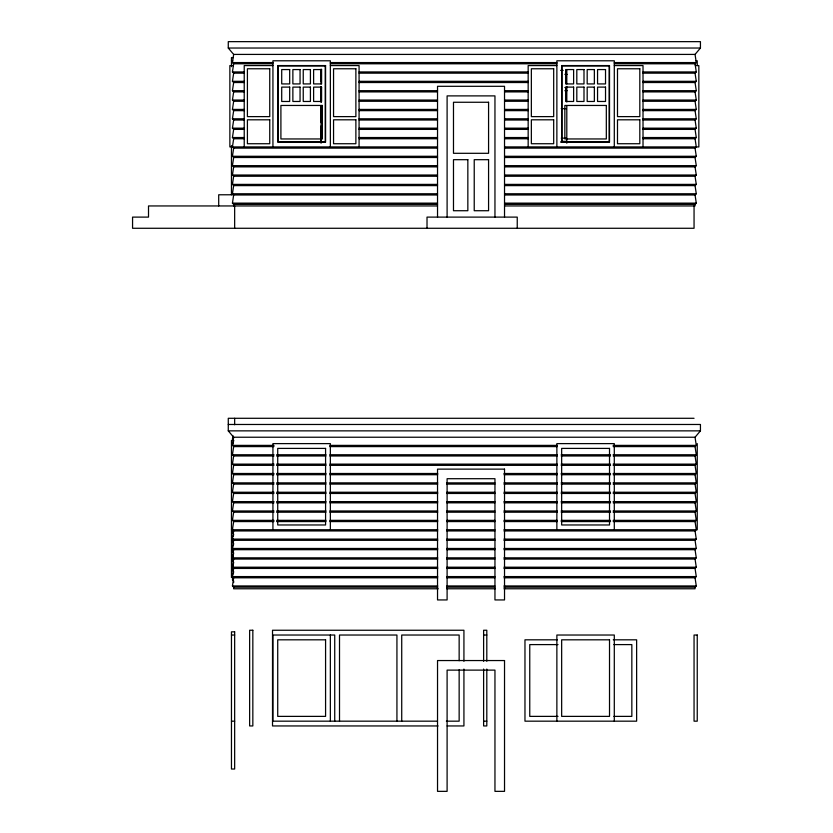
<?xml version="1.0" encoding="UTF-8"?>
<svg xmlns="http://www.w3.org/2000/svg" width="833" height="833" viewBox="0 0 833 833"><rect width="100%" height="100%" fill="white"/><g stroke="black" fill="none" stroke-linecap="round" stroke-linejoin="round"><path stroke-width="1.25" d="M272.932 63.787L233.656 63.787L232.438 62.569L233.656 54.416L228.273 48.033L228.273 41.65L700.438 41.65L700.438 48.033L695.055 54.416L696.273 62.569L695.055 63.787L614.296 63.787M244.225 73.158L233.656 73.158L232.438 71.94L233.656 63.787M244.225 82.529L233.656 82.529L232.438 81.311L233.656 73.158M244.225 91.901L233.656 91.901L232.438 90.682L233.656 82.529M244.225 101.272L233.656 101.272L232.438 100.054L233.656 91.901M244.225 110.643L233.656 110.643L232.438 109.425L233.656 101.272M244.225 120.014L233.656 120.014L232.438 118.796L233.656 110.643M244.225 129.386L233.656 129.386L232.438 128.167L233.656 120.014M244.225 138.757L233.656 138.757L232.438 137.539L233.656 129.386M233.656 138.757L232.438 146.91L233.656 148.128L437.533 148.128M437.533 157.499L233.656 157.499L232.438 156.281L233.656 148.128M437.533 166.871L233.656 166.871L232.438 165.652L233.656 157.499M437.533 176.242L233.656 176.242L232.438 175.024L233.656 166.871M437.533 185.613L233.656 185.613L232.438 184.395L233.656 176.242M437.533 194.984L233.656 194.984L232.438 193.766L233.656 185.613M437.533 204.356L233.656 204.356L232.438 203.137L233.656 194.984M232.959 435.711L232.438 439.21L233.656 440.428L233.136 443.916M273.942 446.603L233.656 446.603L232.438 445.384L233.656 437.231L228.273 430.859L228.273 418.291L694.056 418.291M273.942 455.974L233.656 455.974L232.438 454.756L233.656 446.603M273.942 465.345L233.656 465.345L232.438 464.127L233.656 455.974M273.942 474.716L233.656 474.716L232.438 473.498L233.656 465.345M273.942 484.088L233.656 484.088L232.438 482.869L233.656 474.716M273.942 493.459L233.656 493.459L232.438 492.241L233.656 484.088M273.942 502.83L233.656 502.83L232.438 501.612L233.656 493.459M273.942 512.201L233.656 512.201L232.438 510.983L233.656 502.83M273.942 521.573L233.656 521.573L232.438 520.354L233.656 512.201M233.656 521.573L232.438 529.726L233.656 530.944L437.71 530.944M232.959 529.424L232.438 532.922L233.656 534.14L233.313 536.473M437.71 540.315L233.656 540.315L232.438 539.097L233.656 530.944M232.959 538.795L232.438 542.293L233.656 543.512L233.313 545.844M437.71 549.686L233.656 549.686L232.438 548.468L233.656 540.315M232.959 548.166L232.438 551.665L233.656 552.883L232.438 561.036L233.656 562.254L232.438 570.407L233.656 571.625L233.313 573.958M437.71 559.058L233.656 559.058L232.438 557.839L233.656 549.686M437.71 568.429L233.656 568.429L232.438 567.211L233.656 559.058M437.71 577.8L233.656 577.8L232.438 576.582L233.656 568.429M232.959 576.28L232.438 579.778L233.656 580.997L233.656 582.59M437.71 587.171L233.656 587.171L232.438 585.953L233.656 577.8M613.171 446.603L695.055 446.603L696.273 445.384L695.055 437.231L700.438 430.859L700.438 424.476L228.273 424.476M643.014 73.158L695.055 73.158L696.273 71.94L695.055 63.787M643.014 82.529L695.055 82.529L696.273 81.311L695.055 73.158M643.014 91.901L695.055 91.901L696.273 90.682L695.055 82.529M643.014 101.272L695.055 101.272L696.273 100.054L695.055 91.901M643.014 110.643L695.055 110.643L696.273 109.425L695.055 101.272M643.014 120.014L695.055 120.014L696.273 118.796L695.055 110.643M643.014 129.386L695.055 129.386L696.273 128.167L695.055 120.014M643.014 138.757L695.055 138.757L696.273 137.539L695.055 129.386M504.527 148.128L695.055 148.128L696.273 146.91L695.055 138.757M504.527 157.499L695.055 157.499L696.273 156.281L695.055 148.128M504.527 166.871L695.055 166.871L696.273 165.652L695.055 157.499M504.527 176.242L695.055 176.242L696.273 175.024L695.055 166.871M504.527 185.613L695.055 185.613L696.273 184.395L695.055 176.242M504.527 194.984L695.055 194.984L696.273 193.766L695.055 185.613M504.527 204.356L695.055 204.356L696.273 203.137L695.055 194.984M613.171 455.974L695.055 455.974L696.273 454.756L695.055 446.603M613.171 465.345L695.055 465.345L696.273 464.127L695.055 455.974M613.171 474.716L695.055 474.716L696.273 473.498L695.055 465.345M613.171 484.088L695.055 484.088L696.273 482.869L695.055 474.716M613.171 493.459L695.055 493.459L696.273 492.241L695.055 484.088M613.171 502.83L695.055 502.83L696.273 501.612L695.055 493.459M613.171 512.201L695.055 512.201L696.273 510.983L695.055 502.83M613.171 521.573L695.055 521.573L696.273 520.354L695.055 512.201M503.996 530.944L695.055 530.944L696.273 529.726L695.055 521.573M503.996 540.315L695.055 540.315L696.273 539.097L695.055 530.944M503.996 549.686L695.055 549.686L696.273 548.468L695.055 540.315M503.996 559.058L695.055 559.058L696.273 557.839L695.055 549.686M503.996 568.429L695.055 568.429L696.273 567.211L695.055 559.058M503.996 577.8L695.055 577.8L696.273 576.582L695.055 568.429M503.996 587.171L695.055 587.171L696.273 585.953L695.055 577.8M228.273 48.033L700.438 48.033M233.656 54.416L695.055 54.416M233.178 57.602L231.459 57.602L231.459 66.661M231.459 60.788L232.699 60.788M696.003 60.788L697.242 60.788L697.242 65.578M232.438 62.569L272.932 62.569M330.357 62.569L556.871 62.569M614.296 62.569L696.273 62.569M330.357 63.787L556.871 63.787M233.386 65.578L229.866 65.578L229.866 146.931L437.533 146.91M272.932 65.578L244.225 65.578L244.225 146.931M330.357 65.578L359.075 65.578L359.075 146.931M556.871 65.578L528.164 65.578L528.164 146.931M614.296 65.578L643.014 65.578L643.014 146.931M695.316 65.578L698.835 65.578L698.835 146.931L504.527 146.91M560.599 70.357L563.17 70.357M232.438 71.94L244.225 71.94M359.075 71.94L528.164 71.94M643.014 71.94L696.273 71.94M359.075 73.158L528.164 73.158M564.847 74.345L567.127 74.345M232.438 81.311L244.225 81.311M359.075 81.311L528.164 81.311M643.014 81.311L696.273 81.311M359.075 82.529L528.164 82.529M564.847 87.507L567.127 87.507M232.438 90.682L244.225 90.682M359.075 90.682L437.533 90.682M504.527 90.682L528.164 90.682M564.847 90.703L567.127 90.703M643.014 90.682L696.273 90.682M359.075 91.901L437.533 91.901M504.527 91.901L528.164 91.901M232.438 100.054L244.225 100.054M359.075 100.054L437.533 100.054M504.527 100.054L528.164 100.054M643.014 100.054L696.273 100.054M359.075 101.272L437.533 101.272M504.527 101.272L528.164 101.272M561.244 108.644L566.398 108.644M232.438 109.425L244.225 109.425M359.075 109.425L437.533 109.425M504.527 109.425L528.164 109.425M643.014 109.425L696.273 109.425M359.075 110.643L437.533 110.643M504.527 110.643L528.164 110.643M232.438 118.796L244.225 118.796M359.075 118.796L437.533 118.796M504.527 118.796L528.164 118.796M643.014 118.796L696.273 118.796M359.075 120.014L437.533 120.014M504.527 120.014L528.164 120.014M232.438 128.167L244.225 128.167M359.075 128.167L437.533 128.167M504.527 128.167L528.164 128.167M643.014 128.167L696.273 128.167M359.075 129.386L437.533 129.386M504.527 129.386L528.164 129.386M232.438 137.539L244.225 137.539M359.075 137.539L437.533 137.539M504.527 137.539L528.164 137.539M643.014 137.539L696.273 137.539M561.244 138.153L566.398 138.153M359.075 138.757L437.533 138.757M504.527 138.757L528.164 138.757M561.182 141.339L566.284 141.339M560.599 142.141L609.517 142.141L609.517 65.578L561.661 65.578L561.661 142.141M232.438 156.281L437.533 156.281M504.527 156.281L696.273 156.281M232.438 165.652L437.533 165.652M504.527 165.652L696.273 165.652M232.438 175.024L437.533 175.024M504.527 175.024L696.273 175.024M232.438 184.395L437.533 184.395M504.527 184.395L696.273 184.395M232.438 193.766L437.533 193.766M504.527 193.766L696.273 193.766M233.459 194.776L218.704 194.776L218.704 205.949M232.438 203.137L437.533 203.137M504.527 203.137L696.273 203.137M437.533 205.949L148.513 205.949L148.513 217.111L132.562 217.111L132.562 228.273L694.056 228.273L694.056 205.949M504.527 205.949L695.055 205.949L695.055 204.356M228.273 430.859L700.438 430.859M233.656 437.231L695.055 437.231M233.594 440.428L231.459 440.428L231.459 577.602M232.438 445.384L274.015 445.384M329.878 445.384L557.246 445.384M613.119 445.384L696.273 445.384M329.837 446.603L557.277 446.603M232.438 454.756L274.015 454.756M276.608 454.756L325.984 454.756M329.878 454.756L557.246 454.756M561.15 454.756L610.516 454.756M613.119 454.756L696.273 454.756M276.546 455.974L325.932 455.974M329.837 455.974L557.277 455.974M561.182 455.974L610.568 455.974M232.438 464.127L274.015 464.127M276.608 464.127L325.984 464.127M329.878 464.127L557.246 464.127M561.15 464.127L610.516 464.127M613.119 464.127L696.273 464.127M276.546 465.345L325.932 465.345M329.837 465.345L557.277 465.345M561.182 465.345L610.568 465.345M232.438 473.498L274.015 473.498M276.608 473.498L325.984 473.498M329.878 473.498L437.721 473.498M503.975 473.498L557.246 473.498M561.15 473.498L610.516 473.498M613.119 473.498L696.273 473.498M276.546 474.716L325.932 474.716M329.837 474.716L437.71 474.716M503.996 474.716L557.277 474.716M561.182 474.716L610.568 474.716M232.438 482.869L274.015 482.869M276.608 482.869L325.984 482.869M329.878 482.869L437.721 482.869M446.811 482.869L494.885 482.869M503.975 482.869L557.246 482.869M561.15 482.869L610.516 482.869M613.119 482.869L696.273 482.869M276.546 484.088L325.932 484.088M329.837 484.088L437.71 484.088M446.811 484.088L494.896 484.088M503.996 484.088L557.277 484.088M561.182 484.088L610.568 484.088M232.438 492.241L274.015 492.241M276.608 492.241L325.984 492.241M329.878 492.241L437.721 492.241M446.811 492.241L494.885 492.241M503.975 492.241L557.246 492.241M561.15 492.241L610.516 492.241M613.119 492.241L696.273 492.241M276.546 493.459L325.932 493.459M329.837 493.459L437.71 493.459M446.811 493.459L494.896 493.459M503.996 493.459L557.277 493.459M561.182 493.459L610.568 493.459M232.438 501.612L274.015 501.612M276.608 501.612L325.984 501.612M329.878 501.612L437.721 501.612M446.811 501.612L494.885 501.612M503.975 501.612L557.246 501.612M561.15 501.612L610.516 501.612M613.119 501.612L696.273 501.612M276.546 502.83L325.932 502.83M329.837 502.83L437.71 502.83M446.811 502.83L494.896 502.83M503.996 502.83L557.277 502.83M561.182 502.83L610.568 502.83M232.438 510.983L274.015 510.983M276.608 510.983L325.984 510.983M329.878 510.983L437.721 510.983M446.811 510.983L494.885 510.983M503.975 510.983L557.246 510.983M561.15 510.983L610.516 510.983M613.119 510.983L696.273 510.983M276.546 512.201L325.932 512.201M329.837 512.201L437.71 512.201M446.811 512.201L494.896 512.201M503.996 512.201L557.277 512.201M561.182 512.201L610.568 512.201M232.438 520.354L274.015 520.354M276.608 520.354L325.984 520.354M329.878 520.354L437.721 520.354M446.811 520.354L494.885 520.354M503.975 520.354L557.246 520.354M561.15 520.354L610.516 520.354M613.119 520.354L696.273 520.354M276.546 521.573L325.932 521.573M329.837 521.573L437.71 521.573M446.811 521.573L494.896 521.573M503.996 521.573L557.277 521.573M561.182 521.573L610.568 521.573M231.459 529.757L437.721 529.726M446.811 529.726L494.885 529.726M503.975 529.726L697.242 529.757L697.242 443.614M446.811 530.944L494.896 530.944M232.438 539.097L437.721 539.097M446.811 539.097L494.885 539.097M503.975 539.097L696.273 539.097M446.811 540.315L494.896 540.315M232.438 548.468L437.721 548.468M446.811 548.468L494.885 548.468M503.975 548.468L696.273 548.468M446.811 549.686L494.896 549.686M232.438 557.839L437.721 557.839M446.811 557.839L494.885 557.839M503.975 557.839L696.273 557.839M446.811 559.058L494.896 559.058M232.438 567.211L437.721 567.211M446.811 567.211L494.885 567.211M503.975 567.211L696.273 567.211M446.811 568.429L494.896 568.429M232.438 576.582L437.721 576.582M446.811 576.582L494.885 576.582M503.975 576.582L696.273 576.582M446.811 577.8L494.896 577.8M232.438 585.953L437.721 585.953M446.811 585.953L494.885 585.953M503.975 585.953L696.273 585.953M446.811 587.171L494.896 587.171M438.241 588.775L233.656 588.775L233.656 587.171M446.78 588.775L495.312 588.775M503.996 588.775L695.055 588.775L695.055 587.171M231.459 635.027L234.656 635.027M483.619 635.027L486.805 635.027M557.433 639.817L524.967 639.817L524.967 721.17L636.631 721.17L636.631 639.817L613.255 639.817M558.027 644.596L529.757 644.596L529.757 716.38L558.027 716.38M613.859 644.596L631.841 644.596L631.841 716.38L613.859 716.38M231.459 721.17L234.656 721.17M437.45 721.17L272.932 721.17L272.932 635.027L334.731 635.027L334.731 721.17M446.384 721.17L459.15 721.17L459.15 669.742M483.619 721.17L486.805 721.17M438.064 725.949L272.516 725.949L272.516 630.248L463.929 630.248L463.929 661.287M447.123 725.949L463.929 725.949L463.929 669.045M614.296 146.931L614.296 60.788L556.871 60.788L556.871 146.931M614.296 529.757L614.296 443.614L556.871 443.614L556.871 529.757M614.296 721.17L614.296 635.027L556.871 635.027L556.871 721.17M566.804 69.753L566.804 83.925M566.804 86.507L566.804 101.97M566.804 105.843L566.804 143.224M517.241 228.273L517.241 217.111L427.017 217.111L427.017 228.273M504.527 217.111L504.527 86.309L437.533 86.309L437.533 217.111M494.958 217.111L494.958 95.889L447.102 95.889L447.102 217.111M486.805 661.287L486.805 630.248L483.619 630.248L483.619 661.287M486.805 669.045L486.805 725.949L483.619 725.949L483.619 669.045M459.15 660.746L459.15 635.027L401.725 635.027L401.725 721.17M396.935 721.17L396.935 635.027L339.51 635.027L339.51 721.17M330.357 146.931L330.357 60.788L272.932 60.788L272.932 146.931M330.357 529.757L330.357 443.614L272.932 443.614L272.932 529.757M330.357 635.027L330.357 721.17M321.174 69.108L321.174 81.926M321.174 87.569L321.174 102.261M321.174 105.458L321.174 122.597M321.174 125.793L321.174 142.453M321.069 69.753L321.069 83.925M321.069 86.507L321.069 101.97M321.069 105.843L321.069 143.224M234.656 205.949L234.656 228.273M234.656 418.291L234.656 424.768M233.656 204.356L233.656 205.949M231.459 145.598L231.459 194.776M325.578 65.578L277.722 65.578L277.722 142.141L325.578 142.141L325.578 65.578M325.255 65.901L278.045 65.901L278.045 141.818L325.255 141.818L325.255 65.901M609.194 65.901L561.983 65.901L561.983 141.818L609.194 141.818L609.194 65.901M269.746 68.764L247.411 68.764L247.411 116.62L269.746 116.62L269.746 68.764M355.878 68.764L333.554 68.764L333.554 116.62L355.878 116.62L355.878 68.764M553.685 68.764L531.35 68.764L531.35 116.62L553.685 116.62L553.685 68.764M639.817 68.764L617.492 68.764L617.492 116.62L639.817 116.62L639.817 68.764M289.686 69.566L281.71 69.566L281.71 83.925L289.686 83.925L289.686 69.566M300.057 69.566L292.872 69.566L292.872 83.925L300.057 83.925L300.057 69.566M310.417 69.566L303.243 69.566L303.243 83.925L310.417 83.925L310.417 69.566M321.59 69.566L313.614 69.566L313.614 83.925L321.59 83.925L321.59 69.566M573.625 69.566L565.649 69.566L565.649 83.925L573.625 83.925L573.625 69.566M583.995 69.566L576.811 69.566L576.811 83.925L583.995 83.925L583.995 69.566M594.356 69.566L587.182 69.566L587.182 83.925L594.356 83.925L594.356 69.566M605.529 69.566L597.553 69.566L597.553 83.925L605.529 83.925L605.529 69.566M289.686 87.111L281.71 87.111L281.71 101.47L289.686 101.47L289.686 87.111M300.057 87.111L292.872 87.111L292.872 101.47L300.057 101.47L300.057 87.111M310.417 87.111L303.243 87.111L303.243 101.47L310.417 101.47L310.417 87.111M321.59 87.111L313.614 87.111L313.614 101.47L321.59 101.47L321.59 87.111M573.625 87.111L565.649 87.111L565.649 101.47L573.625 101.47L573.625 87.111M583.995 87.111L576.811 87.111L576.811 101.47L583.995 101.47L583.995 87.111M594.356 87.111L587.182 87.111L587.182 101.47L594.356 101.47L594.356 87.111M605.529 87.111L597.553 87.111L597.553 101.47L605.529 101.47L605.529 87.111M488.575 102.261L453.485 102.261L453.485 153.303L488.575 153.303L488.575 102.261M322.381 105.458L280.908 105.458L280.908 138.955L322.381 138.955L322.381 105.458M606.32 105.458L564.847 105.458L564.847 138.955L606.32 138.955L606.32 105.458M269.746 119.806L247.411 119.806L247.411 143.734L269.746 143.734L269.746 119.806M355.878 119.806L333.554 119.806L333.554 143.734L355.878 143.734L355.878 119.806M553.685 119.806L531.35 119.806L531.35 143.734L553.685 143.734L553.685 119.806M639.817 119.806L617.492 119.806L617.492 143.734L639.817 143.734L639.817 119.806M467.844 159.686L453.485 159.686L453.485 210.728L467.844 210.728L467.844 159.686M488.575 159.686L474.227 159.686L474.227 210.728L488.575 210.728L488.575 159.686M325.578 448.404L277.722 448.404L277.722 524.967L325.578 524.967L325.578 448.404M609.517 448.404L561.661 448.404L561.661 524.967L609.517 524.967L609.517 448.404M504.527 469.135L437.533 469.135L437.533 599.937L447.102 599.937L447.102 478.704L494.958 478.704L494.958 599.937L504.527 599.937L504.527 469.135M252.836 630.248L249.64 630.248L249.64 725.949L252.836 725.949L252.836 630.248M234.656 631.841L231.459 631.841L231.459 769.015L234.656 769.015L234.656 631.841M697.242 635.027L694.056 635.027L694.056 721.17L697.242 721.17L697.242 635.027M325.578 639.817L277.722 639.817L277.722 716.38L325.578 716.38L325.578 639.817M609.517 639.817L561.661 639.817L561.661 716.38L609.517 716.38L609.517 639.817M504.527 660.548L437.533 660.548L437.533 791.35L447.102 791.35L447.102 670.117L494.958 670.117L494.958 791.35L504.527 791.35L504.527 660.548"/></g></svg>
